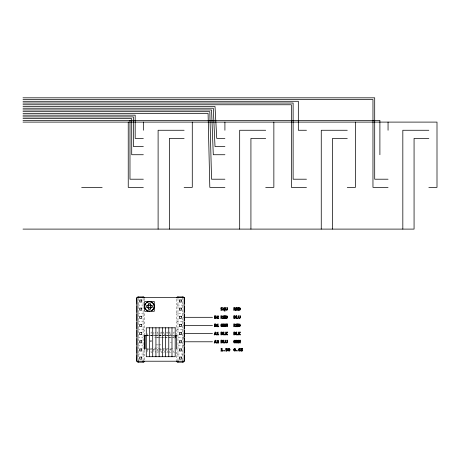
<?xml version="1.0" encoding="UTF-8"?>
<svg xmlns="http://www.w3.org/2000/svg" width="460" height="460" viewBox="0 0 460 460"><rect width="100%" height="100%" fill="white"/><g stroke="black" fill="none" stroke-linecap="round" stroke-linejoin="round"><path stroke-width="0.34" stroke-dasharray="2.3 1.72" d="M137.666 313.231L143.738 313.231L144.699 312.271M137.666 321.391L143.738 321.391L144.699 320.43L144.699 314.197L143.738 313.231M137.666 329.55L143.738 329.55L144.699 328.584L144.699 322.356L143.738 321.391M183.402 305.078L177.33 305.078L176.37 306.038L176.37 312.271L177.33 313.231L183.402 313.231M177.33 313.231L176.37 314.197L176.37 320.43L177.33 321.391L183.402 321.391M137.666 354.022L143.738 354.022L144.699 353.056L144.699 350.29M177.33 321.391L176.37 322.356L176.37 328.584L177.33 329.55L183.402 329.55M177.33 329.55L176.37 330.51L176.37 334.667M183.402 354.022L177.33 354.022L176.37 354.982L176.37 361.215M155.152 337.663L154.842 337.68L155.463 337.703M150.633 341.303L151.466 341.257L149.799 341.234M156.877 337.692L172.46 337.565M155.842 337.657L157.924 337.646M158.619 337.64L161.391 337.628M162.087 337.623L164.168 337.611M164.858 337.605L167.636 337.594M168.326 337.588L171.103 337.571M171.793 337.565L173.874 337.554M137.666 305.078L143.738 305.078M151.817 332.091L151.052 332.091L151.052 335.208M162.138 332.091L161.374 332.091L161.374 335.208M168.331 332.091L167.566 332.091L167.566 335.208M174.518 332.091L173.759 332.091L173.759 335.208L174.518 335.208M179.981 334.012L180.751 334.012M146.924 335.208L147.689 335.208L147.689 332.091M149.753 335.208L151.817 335.208M153.117 335.208L155.181 335.208L155.181 332.091M159.309 335.208L162.138 335.208M168.331 335.208L166.267 335.208L166.267 332.091M146.366 335.708L154.991 335.702M155.71 335.702L157.866 335.702M158.585 335.697L161.454 335.697M162.173 335.697L164.329 335.697M165.048 335.697L174.392 335.685M146.987 335.662L175.191 335.662M137.666 337.703L143.095 337.703M177.974 337.703L183.402 337.703M149.845 340.262L151.852 340.262M156.078 344.897L158.108 344.897M158.591 344.897L162.167 344.897M137.666 345.862L143.095 345.862M177.974 345.862L183.402 345.862M155.06 347.455L155.422 347.455M157.067 347.455L157.429 347.455M146.286 348.68L174.489 348.68M146.924 349.307L148.988 349.307M149.753 349.307L151.817 349.307M153.117 349.307L155.181 349.307L155.181 352.417M159.309 349.307L161.374 349.307L161.374 352.417L162.138 352.417M171.695 349.307L169.631 349.307L169.631 352.417L170.395 352.417L170.395 349.307M151.817 352.417L151.052 352.417L151.052 349.307M168.331 352.417L167.566 352.417L167.566 349.307L166.267 349.307L166.267 352.417M174.518 352.417L173.759 352.417L173.759 349.307M177.33 305.078L176.37 304.112L176.37 298.574M177.33 354.022L176.37 353.056L176.37 350.29M143.738 329.55L144.699 330.51L144.699 334.891M143.738 354.022L144.699 354.982L144.699 360.617M182.758 297.626L182.758 360.818M179.981 300.61L179.981 301.38M179.981 308.769L179.981 309.54M179.981 341.4L179.981 342.171M179.981 349.554L179.981 350.324M177.974 298.281L177.974 361.215M160.074 332.091L160.074 335.208M160.074 349.307L160.074 352.417M153.881 332.091L153.881 335.208M153.881 349.307L153.881 352.417M147.689 349.307L147.689 352.417M144.699 298.574L144.699 300.65M143.095 298.281L143.095 360.818M140.317 300.61L140.317 301.38M140.317 308.769L140.317 309.54M140.317 341.4L140.317 342.171M140.317 349.554L140.317 350.324M138.31 298.281L138.31 360.818M174.323 337.933A0.857 0.857 0 0 1 174.323 336.323M170.66 342.159L171.177 342.183L170.66 342.159M158.01 332.091L157.245 332.091L157.245 335.208L158.01 335.208L158.01 332.091M164.203 332.091L163.438 332.091L163.438 335.208L164.203 335.208L164.203 332.091M170.395 332.091L169.631 332.091L169.631 335.208L170.395 335.208L170.395 332.091M158.01 349.307L157.245 349.307L157.245 352.417L158.01 352.417L158.01 349.307M164.203 349.307L163.438 349.307L163.438 352.417L164.203 352.417L164.203 349.307"/><path stroke-width="0.69" d="M154.267 306.475L153.634 308.884L151.167 310.966M238.981 349.479L239.303 348.916L240.195 348.812L240.195 348.375C238.004 347.639 237.762 352.003 239.988 351.037A0.868 0.868 0 0 0 240.402 350.457L240.068 349.542L238.976 349.531M144.727 305.584L145.86 303.284M147.165 305.75L148.741 304.175M151.76 307.194L150.184 308.769M136.913 305.831L136.913 312.478M136.913 313.99L136.913 320.637M136.913 322.144L136.913 328.791M136.913 330.303L136.913 336.95M176.37 297.884L177.33 296.918L183.402 296.918L184.362 297.884L184.362 304.112M136.913 338.462L136.913 345.109M136.913 346.616L136.913 353.263M136.913 354.775L136.706 361.215L137.666 362.175L143.738 362.175L144.699 361.215M183.896 337.209L184.362 336.743L184.362 330.51M183.873 345.391L184.362 344.897L184.362 338.669L183.896 338.203M176.445 335.766L177.123 335.208M146.556 302.628C148.459 301.145 151.42 301.421 153.019 303.226M150.299 311.219L147.815 311M23 97.825L374.699 97.825L374.699 179.204L388.056 179.204M23 99.555L372.962 99.555L372.962 187.358L388.056 187.358M23 101.292L298.327 101.292L298.327 130.26L306.481 130.26M23 103.023L293.123 103.023L293.123 179.204L306.481 179.204M23 104.759L291.387 104.759L291.387 187.358L306.481 187.358M23 106.496L215.015 106.496L216.752 138.414L224.911 138.414M23 108.226L213.285 108.226L215.015 146.573L224.911 146.573M23 109.963L211.548 109.963L213.285 154.732L224.911 154.732M23 111.694L209.817 111.694L211.548 179.204L224.911 179.204M23 113.43L208.081 113.43L209.817 187.358L224.911 187.358M23 115.167L135.177 115.167L135.177 138.414L143.336 138.414M23 116.897L133.446 116.897L133.446 146.573L143.336 146.573M23 118.634L131.709 118.634L131.709 154.732L143.336 154.732M23 120.365L379.897 120.365L379.897 154.732M23 122.101L437 122.101L437 187.358L428.841 187.358M184.121 130.26L158.108 130.26L158.108 229.103M265.696 130.26L239.683 130.26L239.683 229.103M347.271 130.26L321.258 130.26L321.258 229.103M428.841 130.26L402.828 130.26L402.828 229.103M184.121 138.414L169.349 138.414L169.349 229.103M265.696 138.414L250.924 138.414L250.924 229.103M347.271 138.414L332.494 138.414L332.494 229.103M428.841 138.414L414.069 138.414L414.069 229.103L23 229.103M143.336 179.204L129.979 179.204L129.979 120.365M81.662 187.358L102.16 187.358M143.336 187.358L128.242 187.358L128.242 122.101M184.121 187.358L192.28 187.358L192.28 122.101M265.696 187.358L273.855 187.358L273.855 122.101M347.271 187.358L355.425 187.358L355.425 122.101M147.551 311.288L144.641 311.288L144.641 301.495L154.278 301.495L154.278 311.288L151.374 311.288M183.937 317.314L212.48 317.314M183.937 325.467L212.48 325.467M183.937 333.626L212.48 333.626M146.366 335.708L144.929 335.708L144.969 348.772M175.111 335.685L176.542 335.685M146.286 335.662L144.877 335.662L144.9 348.824L144.319 349.307L144.319 335.208L145.004 335.766M175.162 335.662L176.571 335.662L176.571 348.847L177.123 349.307M183.937 341.786L212.48 341.786M150.184 304.175L151.76 305.75M148.741 308.769L147.165 307.194M147.758 310.966L145.774 309.574M144.699 297.884L143.738 296.918L137.666 296.918L136.706 297.884L136.913 304.319M176.37 361.215L177.33 362.175L183.402 362.175L184.362 361.215L184.362 354.982M153.059 303.284L154.198 305.584M145.291 308.884L144.653 306.475M388.056 122.101L388.056 130.26M224.911 122.101L224.911 130.26M184.362 306.038L184.362 312.271M184.362 314.197L184.362 320.43M184.362 322.356L184.362 328.584M184.362 346.828L184.362 353.056M182.758 296.918L182.758 297.626M182.758 360.818L182.758 362.175M177.974 296.918L177.974 297.626M177.974 360.818L177.974 362.175M171.982 327.802L171.982 356.707M168.768 327.802L168.768 356.707M165.56 327.802L165.56 356.707M162.345 327.802L162.345 356.707M159.137 327.802L159.137 356.707M155.923 327.802L155.923 356.707M152.708 327.802L152.708 356.707M149.5 327.802L149.5 356.707M143.336 122.101L143.336 130.26M143.095 296.918L143.095 297.626M143.095 360.818L143.095 362.175M138.31 296.918L138.31 297.626M138.31 360.818L138.31 362.175M174.909 336.323A0.857 0.857 0 0 1 174.909 337.933M229.482 349.755C229.787 351.417 227.131 350.422 229.482 349.755M235.198 349.755C235.503 351.417 232.846 350.422 235.198 349.755M228.378 349.508L228.373 349.749C230.586 349.387 228.401 347.984 228.378 349.508M234.094 349.508L234.082 349.749C236.302 349.387 234.111 347.984 234.094 349.508M225.285 308.884C225.739 309.747 223.623 310.598 224.974 310.621C226.096 310.914 223.934 311.541 223.928 310.506C221.433 309.425 224.877 305.509 225.285 308.884M227.067 317.17L226.958 317.756A0.615 0.615 0 0 1 226.625 318.061L226.061 318.119L226.061 316.227L226.814 316.371L227.067 317.17M239.913 308.965L239.804 309.551A0.615 0.615 0 0 1 239.47 309.856L238.907 309.913L238.907 308.022L239.66 308.16L239.913 308.965M239.913 325.329L239.804 325.916A0.615 0.615 0 0 1 239.47 326.215L238.907 326.272L238.907 324.386L239.66 324.524L239.913 325.329M230.006 349.744L229.712 350.802A0.943 0.943 0 0 1 229.149 351.158C225.906 351.066 229.603 345.978 230.006 349.744M235.715 349.744L235.428 350.802A0.943 0.943 0 0 1 234.859 351.158C231.621 351.066 235.313 345.978 235.715 349.744M221.271 325.076C220.852 325.933 222.433 326.951 222.278 325.49L221.806 325.49L221.806 325.065L222.789 325.065L222.789 326.537L221.427 326.623A1.023 1.023 0 0 1 220.898 326.157L220.903 324.449A1.121 1.121 0 0 1 221.478 323.955L222.784 323.972L222.784 324.49L221.714 324.386L221.271 325.076M234.117 341.395C233.697 342.251 235.278 343.269 235.123 341.809L234.652 341.809L234.652 341.377L235.635 341.377L235.635 342.849L234.272 342.936A1.023 1.023 0 0 1 233.743 342.476L233.749 340.768A1.121 1.121 0 0 1 234.324 340.268L235.629 340.291L235.629 340.803L234.56 340.699L234.117 341.395M227.625 317.135L227.108 318.332L225.544 318.55L225.544 315.79L227.131 315.974L227.625 317.135M240.471 308.93L239.953 310.126L238.389 310.345L238.389 307.585L239.976 307.769L240.471 308.93M240.471 325.295L239.953 326.485L238.389 326.709L238.389 323.949L239.976 324.127L240.471 325.295M227.556 309.281C227.211 311.702 224.026 309.373 225.544 307.539L226.067 307.539C225.095 310.592 228.039 310.632 227.033 307.539L227.556 307.539L227.556 309.281M227.556 341.958C227.211 344.379 224.026 342.05 225.544 340.216L226.067 340.216C225.095 343.269 228.039 343.309 227.033 340.216L227.556 340.216L227.556 341.958M240.402 317.486C240.057 319.907 236.871 317.578 238.389 315.744L238.912 315.744C237.941 318.797 240.885 318.837 239.884 315.744L240.402 315.744L240.402 317.486M222.686 316.555L222.082 317.239L222.881 318.55L222.272 318.55L221.496 317.411L221.398 318.55L220.88 318.55L220.88 315.79L222.266 315.882L222.686 316.555M225.061 324.662L224.463 325.352L225.256 326.663L224.647 326.663L223.876 325.519L223.773 326.663L223.255 326.663L223.255 323.903L224.647 323.99L225.061 324.662M235.531 308.349L234.928 309.034L235.727 310.345L235.117 310.345L234.341 309.206L234.243 310.345L233.726 310.345L233.726 307.585L235.117 307.677L235.531 308.349M235.531 324.714L234.928 325.398L235.727 326.709L235.117 326.709L234.341 325.565L234.243 326.709L233.726 326.709L233.726 323.949L235.117 324.041L235.531 324.714M237.912 340.975L237.308 341.665L238.102 342.976L237.492 342.976L236.722 341.832L236.624 342.976L236.101 342.976L236.101 340.216L237.492 340.308L237.912 340.975M224.733 308.93C223.525 312.064 223.594 305.745 224.733 308.93M216.395 317.705L215.958 318.435L214.458 318.55L214.458 315.79C216.792 315.198 215.838 316.917 216.395 317.705M216.395 325.864L215.958 326.589L214.458 326.709L214.458 323.949C216.792 323.357 215.838 325.07 216.395 325.864M222.824 334.017L222.381 334.748L220.88 334.868L220.88 332.108C223.215 331.51 222.261 333.23 222.824 334.017M222.824 342.131L222.381 342.855L220.88 342.976L220.88 340.216C223.215 339.618 222.261 341.337 222.824 342.131M235.669 317.659L235.227 318.383L233.726 318.504L233.726 315.744C236.06 315.146 235.106 316.865 235.669 317.659M235.669 334.017L235.227 334.748L233.726 334.868L233.726 332.108C236.06 331.51 235.106 333.23 235.669 334.017M220.857 308.131L221.053 308.809L222.191 309.551L220.811 309.724L220.811 310.235A2.823 2.823 0 0 0 221.869 310.333L222.444 310.132A0.753 0.753 0 0 0 222.738 309.672C223.163 308.683 220.248 308.24 222.071 307.947C223.606 307.866 220.972 306.866 220.857 308.131M218.052 316.589L216.833 318.55L218.707 318.55L218.707 318.078L217.54 318.078L218.431 317.141L218.54 316.204A0.684 0.684 0 0 0 218.23 315.859L216.821 316.112L218.052 316.589M218.052 341.061L216.833 343.022L218.707 343.022L218.707 342.55L217.54 342.55L218.431 341.613L218.54 340.676A0.684 0.684 0 0 0 218.23 340.331L216.821 340.584L218.052 341.061M227.487 350.25C227.602 351.17 225.561 351.641 225.693 350.675C227.09 351.302 227.297 349.33 225.739 349.841L225.739 348.375L227.332 348.375L227.332 348.858L226.222 348.858L226.222 349.422L227.165 349.589A0.684 0.684 0 0 1 227.464 350.025L227.487 350.25M242.707 350.25C242.828 351.17 240.781 351.641 240.913 350.675C242.316 351.302 242.523 349.33 240.965 349.841L240.965 348.375L242.558 348.375L242.558 348.858L241.448 348.858L241.448 349.422L242.385 349.589A0.684 0.684 0 0 1 242.684 350.025L242.707 350.25M215.746 316.543L214.969 316.934L214.969 316.204L215.746 316.543M215.746 324.702L214.969 325.093L214.969 324.363L215.746 324.702M222.168 332.862L221.392 333.247L221.392 332.517L222.168 332.862M222.168 340.969L221.392 341.36L221.392 340.63L222.168 340.969M235.02 316.497L234.238 316.888L234.238 316.158L235.02 316.497M235.02 332.862L234.238 333.247L234.238 332.517L235.02 332.862M239.884 350.284C238.912 351.842 238.867 348.691 239.884 350.284M223.784 350.606C224.072 352.233 225.147 349.675 223.784 350.606M236.63 350.606C236.917 352.233 237.992 349.675 236.63 350.606M215.838 317.716L214.969 318.13L214.969 317.331L215.838 317.716M215.838 325.87L214.969 326.284L214.969 325.49L215.838 325.87M222.261 334.029L221.392 334.443L221.392 333.644L222.261 334.029M222.261 342.136L221.392 342.55L221.392 341.757L222.261 342.136M235.106 317.664L234.238 318.078L234.238 317.285L235.106 317.664M235.106 334.029L234.238 334.443L234.238 333.644L235.106 334.029M222.14 316.606C221.283 317.969 221.312 315.272 222.14 316.606M224.52 324.714C223.658 326.077 223.686 323.38 224.52 324.714M234.985 308.401C234.128 309.758 234.157 307.067 234.985 308.401M234.985 324.76C234.128 326.123 234.157 323.426 234.985 324.76M237.366 341.027C236.503 342.389 236.532 339.693 237.366 341.027M215.349 332.615L214.987 333.897L215.711 333.897L215.349 332.615M215.349 340.774L214.987 342.056L215.711 342.056L215.349 340.774M214.86 334.322L214.705 334.868L214.193 334.868L215.01 332.108L215.734 332.108L216.551 334.868L215.976 334.868L215.826 334.322L214.86 334.322M214.86 342.481L214.705 343.022L214.193 343.022L215.01 340.262L215.734 340.262L216.551 343.022L215.976 343.022L215.826 342.481L214.86 342.481M226.987 332.108L226.159 333.362L226.159 332.108L225.636 332.108L225.636 334.868L226.159 334.868L226.159 333.534L226.993 334.868L227.665 334.868L226.677 333.419L227.614 332.108L226.987 332.108M239.832 332.108L239.01 333.362L239.01 332.108L238.481 332.108L238.481 334.868L239.01 334.868L239.01 333.534L239.838 334.868L240.511 334.868L239.522 333.419L240.459 332.108L239.832 332.108M148.741 305.411L148.396 305.75L146.251 305.75L146.251 307.194L148.396 307.194L148.741 307.533L148.741 309.683L150.184 309.683L150.184 307.533L150.523 307.194L152.674 307.194L152.674 305.75L150.523 305.75L150.184 305.411L150.184 303.261L148.741 303.261L148.741 305.411M217.586 324.478L216.97 324.817L216.804 324.398L218.115 323.932L218.115 326.249L218.718 326.249L218.718 326.709L216.884 326.709L216.884 326.249L217.586 326.249L217.586 324.478M217.586 332.637L216.97 332.971L216.804 332.551L218.115 332.091L218.115 334.409L218.718 334.409L218.718 334.868L216.884 334.868L216.884 334.409L217.586 334.409L217.586 332.637M221.628 348.898L221.018 349.238L220.852 348.818L222.157 348.358L222.157 350.675L222.766 350.675L222.766 351.135L220.927 351.135L220.927 350.675L221.628 350.675L221.628 348.898M184.121 297.626L136.913 297.626L136.913 361.215L184.121 361.215L184.121 297.626M141.732 299.972L139.673 299.972L139.673 302.024L141.732 302.024L141.732 299.972M181.395 299.972L179.337 299.972L179.337 302.024L181.395 302.024L181.395 299.972M236.664 307.585L236.026 307.585L236.026 310.345L236.503 310.345L236.503 308.344L237.394 310.345L238.027 310.345L238.027 307.585L237.555 307.585L237.555 309.568L236.664 307.585M141.732 308.125L139.673 308.125L139.673 310.184L141.732 310.184L141.732 308.125M181.395 308.125L179.337 308.125L179.337 310.184L181.395 310.184L181.395 308.125M225.032 315.79L223.37 315.79L223.37 318.55L225.032 318.55L225.032 318.113L223.899 318.113L223.899 317.348L224.98 317.348L224.98 316.917L223.899 316.917L223.899 316.233L225.032 316.233L225.032 315.79M236.773 315.744L236.244 315.744L236.244 318.504L237.941 318.504L237.941 318.055L236.773 318.055L236.773 315.744M141.732 316.284L139.673 316.284L139.673 318.337L141.732 318.337L141.732 316.284M181.395 316.284L179.337 316.284L179.337 318.337L181.395 318.337L181.395 316.284M226.199 323.903L225.561 323.903L225.561 326.663L226.032 326.663L226.032 324.656L226.924 326.663L227.556 326.663L227.556 323.903L227.085 323.903L227.085 325.881L226.199 323.903M237.877 323.949L236.216 323.949L236.216 326.709L237.877 326.709L237.877 326.272L236.745 326.272L236.745 325.502L237.826 325.502L237.826 325.076L236.745 325.076L236.745 324.386L237.877 324.386L237.877 323.949M141.732 324.444L139.673 324.444L139.673 326.497L141.732 326.497L141.732 324.444M181.395 324.444L179.337 324.444L179.337 326.497L181.395 326.497L181.395 324.444M175.191 327.802L146.286 327.802L146.286 356.707L175.191 356.707L175.191 327.802M223.928 332.108L223.399 332.108L223.399 334.868L225.095 334.868L225.095 334.42L223.928 334.42L223.928 332.108M236.773 332.108L236.244 332.108L236.244 334.868L237.941 334.868L237.941 334.42L236.773 334.42L236.773 332.108M141.732 332.597L139.673 332.597L139.673 334.656L141.732 334.656L141.732 332.597M181.395 332.597L179.337 332.597L179.337 334.656L181.395 334.656L181.395 332.597M223.928 340.216L223.399 340.216L223.399 342.976L225.095 342.976L225.095 342.527L223.928 342.527L223.928 340.216M239.045 340.216L238.406 340.216L238.406 342.976L238.878 342.976L238.878 340.975L239.769 342.976L240.402 342.976L240.402 340.216L239.93 340.216L239.93 342.194L239.045 340.216M141.732 340.756L139.673 340.756L139.673 342.809L141.732 342.809L141.732 340.756M181.395 340.756L179.337 340.756L179.337 342.809L181.395 342.809L181.395 340.756M141.732 348.916L139.673 348.916L139.673 350.968L141.732 350.968L141.732 348.916M181.395 348.916L179.337 348.916L179.337 350.968L181.395 350.968L181.395 348.916M141.732 357.069L139.673 357.069L139.673 359.128L141.732 359.128L141.732 357.069M181.395 357.069L179.337 357.069L179.337 359.128L181.395 359.128L181.395 357.069M147.05 310.644L146.366 310.166A4.819 4.819 0 0 1 147.545 302.053A4.819 4.819 0 0 1 154.267 306.751A4.819 4.819 0 0 1 147.05 310.644M148.523 307.349A1.282 1.282 0 0 0 150.69 306.849A1.282 1.282 0 0 0 149.172 305.221A1.282 1.282 0 0 0 148.523 307.349"/></g></svg>
